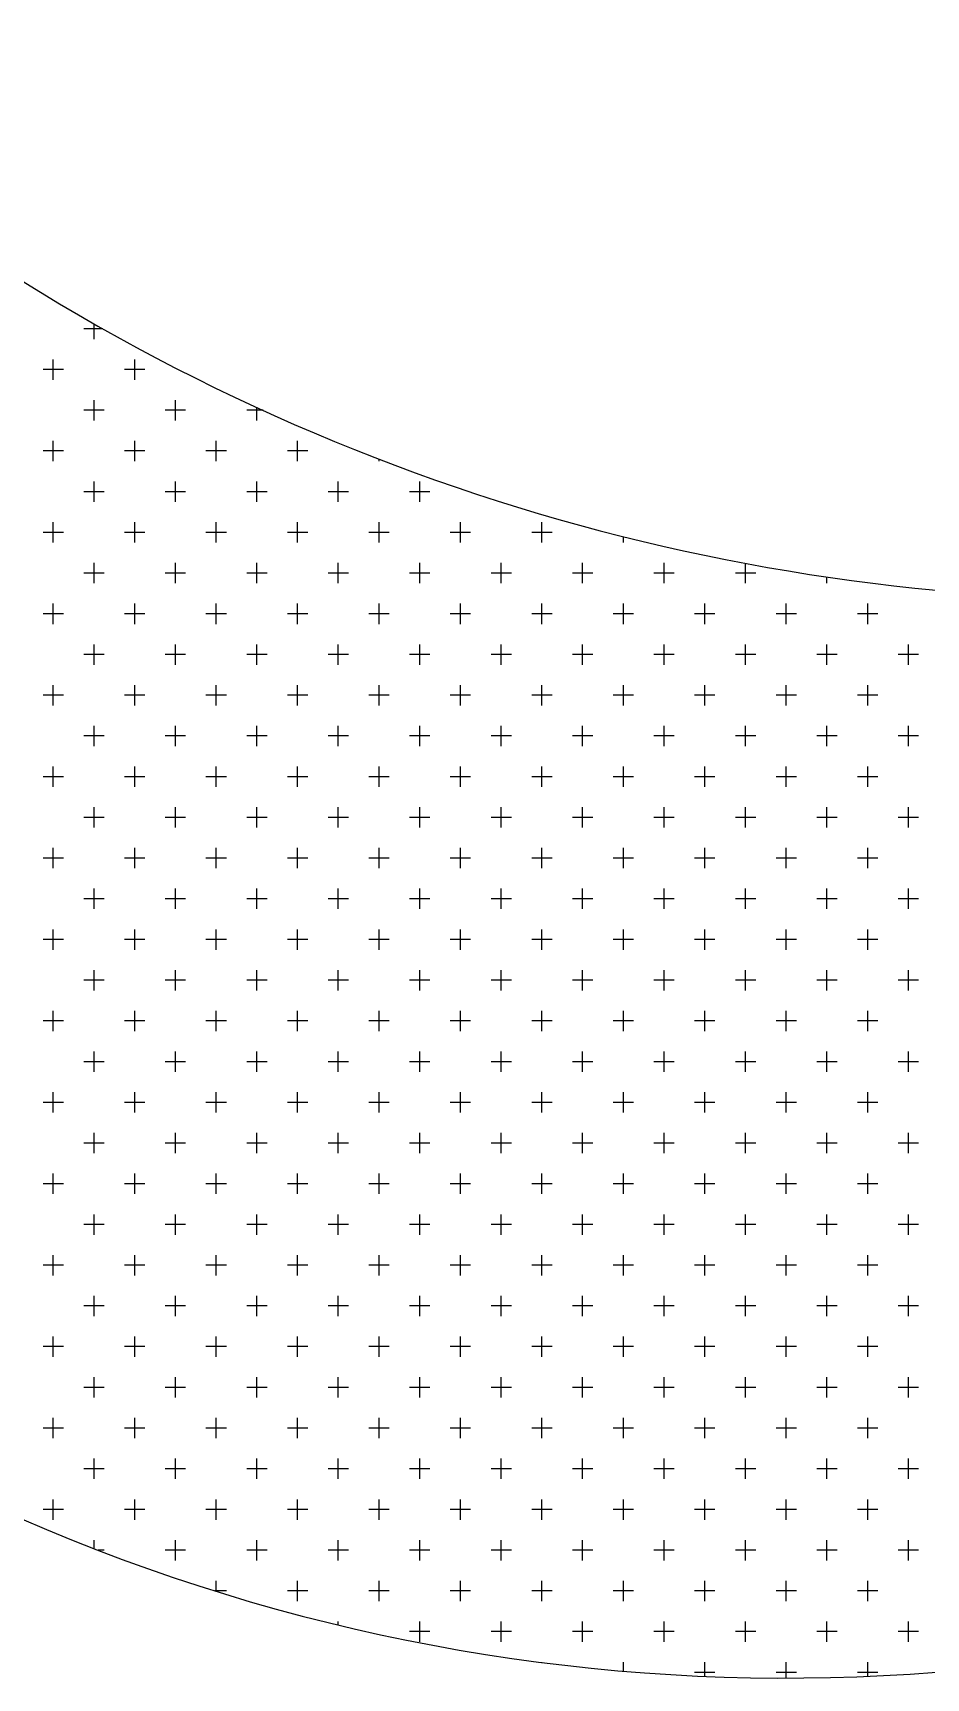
# Model space of a CAD drawing. Header units: millimetres. Extents: x 15433 to 243506, y 235846 to 321695.
# Drawn here: x 134475 to 135572, y 243215 to 245235 of the extents above; entities that cross this region are included whole.
import ezdxf

# ---------------------------------------------------------------- set-up
doc = ezdxf.new("R2010")
doc.units = ezdxf.units.MM

# ---------------------------------------------------------------- blocks, each defined once
blk = doc.blocks.new('A$C5C8F31CE')
at = {"color": 0}
for p, q in [((3230.5, 4633.2), (3207.1, 4633.2)), ((3219.6, 4620.7), (3219.6, 4639.3)), ((3169.6, 4570.7), (3169.6, 4595.7)), ((3269.6, 4570.7), (3269.6, 4595.7)), ((3182.1, 4583.2), (3157.1, 4583.2)), ((3282.1, 4583.2), (3257.1, 4583.2)), ((3232.1, 4533.2), (3207.1, 4533.2)), ((3219.6, 4520.7), (3219.6, 4545.7)), ((3332.1, 4533.2), (3307.1, 4533.2)), ((3319.6, 4520.7), (3319.6, 4545.7)), ((3427.2, 4533.2), (3407.1, 4533.2)), ((3419.6, 4520.7), (3419.6, 4536.6)), ((3169.6, 4470.7), (3169.6, 4495.7)), ((3269.6, 4470.7), (3269.6, 4495.7)), ((3369.6, 4470.7), (3369.6, 4495.7)), ((3469.6, 4470.7), (3469.6, 4495.7)), ((3182.1, 4483.2), (3157.1, 4483.2)), ((3282.1, 4483.2), (3257.1, 4483.2)), ((3382.1, 4483.2), (3357.1, 4483.2)), ((3482.1, 4483.2), (3457.1, 4483.2)), ((3569.6, 4470.7), (3569.6, 4473.3)), ((3219.6, 4420.7), (3219.6, 4445.7)), ((3319.6, 4420.7), (3319.6, 4445.7)), ((3419.6, 4420.7), (3419.6, 4445.7)), ((3519.6, 4420.7), (3519.6, 4445.7)), ((3619.6, 4420.7), (3619.6, 4445.7)), ((3232.1, 4433.2), (3207.1, 4433.2)), ((3332.1, 4433.2), (3307.1, 4433.2)), ((3432.1, 4433.2), (3407.1, 4433.2)), ((3532.1, 4433.2), (3507.1, 4433.2)), ((3632.1, 4433.2), (3607.1, 4433.2)), ((3719.6, 4420.7), (3719.6, 4420.8)), ((3169.6, 4370.7), (3169.6, 4395.7)), ((3269.6, 4370.7), (3269.6, 4395.7)), ((3369.6, 4370.7), (3369.6, 4395.7)), ((3469.6, 4370.7), (3469.6, 4395.7)), ((3569.6, 4370.7), (3569.6, 4395.7)), ((3669.6, 4370.7), (3669.6, 4395.7)), ((3769.6, 4370.7), (3769.6, 4395.7)), ((3182.1, 4383.2), (3157.1, 4383.2)), ((3282.1, 4383.2), (3257.1, 4383.2)), ((3382.1, 4383.2), (3357.1, 4383.2)), ((3482.1, 4383.2), (3457.1, 4383.2)), ((3582.1, 4383.2), (3557.1, 4383.2)), ((3682.1, 4383.2), (3657.1, 4383.2)), ((3782.1, 4383.2), (3757.1, 4383.2)), ((3869.6, 4370.7), (3869.6, 4378.3)), ((3219.6, 4320.7), (3219.6, 4345.7)), ((3319.6, 4320.7), (3319.6, 4345.7)), ((3419.6, 4320.7), (3419.6, 4345.7)), ((3519.6, 4320.7), (3519.6, 4345.7)), ((3619.6, 4320.7), (3619.6, 4345.7)), ((3719.6, 4320.7), (3719.6, 4345.7)), ((3819.6, 4320.7), (3819.6, 4345.7)), ((3919.6, 4320.7), (3919.6, 4345.7)), ((4019.6, 4320.7), (4019.6, 4345.4)), ((3232.1, 4333.2), (3207.1, 4333.2)), ((3332.1, 4333.2), (3307.1, 4333.2)), ((3432.1, 4333.2), (3407.1, 4333.2)), ((3532.1, 4333.2), (3507.1, 4333.2)), ((3632.1, 4333.2), (3607.1, 4333.2)), ((3732.1, 4333.2), (3707.1, 4333.2)), ((3832.1, 4333.2), (3807.1, 4333.2)), ((3932.1, 4333.2), (3907.1, 4333.2)), ((4032.1, 4333.2), (4007.1, 4333.2)), ((4119.6, 4320.7), (4119.6, 4328.6)), ((3169.6, 4270.7), (3169.6, 4295.7)), ((3269.6, 4270.7), (3269.6, 4295.7)), ((3369.6, 4270.7), (3369.6, 4295.7)), ((3469.6, 4270.7), (3469.6, 4295.7)), ((3569.6, 4270.7), (3569.6, 4295.7)), ((3669.6, 4270.7), (3669.6, 4295.7)), ((3769.6, 4270.7), (3769.6, 4295.7)), ((3869.6, 4270.7), (3869.6, 4295.7)), ((3969.6, 4270.7), (3969.6, 4295.7)), ((4069.6, 4270.7), (4069.6, 4295.7)), ((4169.6, 4270.7), (4169.6, 4295.7)), ((3182.1, 4283.2), (3157.1, 4283.2)), ((3282.1, 4283.2), (3257.1, 4283.2)), ((3382.1, 4283.2), (3357.1, 4283.2)), ((3482.1, 4283.2), (3457.1, 4283.2)), ((3582.1, 4283.2), (3557.1, 4283.2)), ((3682.1, 4283.2), (3657.1, 4283.2)), ((3782.1, 4283.2), (3757.1, 4283.2)), ((3882.1, 4283.2), (3857.1, 4283.2)), ((3982.1, 4283.2), (3957.1, 4283.2)), ((4082.1, 4283.2), (4057.1, 4283.2)), ((4182.1, 4283.2), (4157.1, 4283.2)), ((3219.6, 4220.7), (3219.6, 4245.7)), ((3319.6, 4220.7), (3319.6, 4245.7)), ((3419.6, 4220.7), (3419.6, 4245.7)), ((3519.6, 4220.7), (3519.6, 4245.7)), ((3619.6, 4220.7), (3619.6, 4245.7)), ((3719.6, 4220.7), (3719.6, 4245.7)), ((3819.6, 4220.7), (3819.6, 4245.7)), ((3919.6, 4220.7), (3919.6, 4245.7)), ((4019.6, 4220.7), (4019.6, 4245.7)), ((4119.6, 4220.7), (4119.6, 4245.7)), ((4219.6, 4220.7), (4219.6, 4245.7)), ((3232.1, 4233.2), (3207.1, 4233.2)), ((3332.1, 4233.2), (3307.1, 4233.2)), ((3432.1, 4233.2), (3407.1, 4233.2)), ((3532.1, 4233.2), (3507.1, 4233.2)), ((3632.1, 4233.2), (3607.1, 4233.2)), ((3732.1, 4233.2), (3707.1, 4233.2)), ((3832.1, 4233.2), (3807.1, 4233.2)), ((3932.1, 4233.2), (3907.1, 4233.2)), ((4032.1, 4233.2), (4007.1, 4233.2)), ((4132.1, 4233.2), (4107.1, 4233.2)), ((4232.1, 4233.2), (4207.1, 4233.2)), ((3182.1, 4183.2), (3157.1, 4183.2)), ((3169.6, 4170.7), (3169.6, 4195.7)), ((3282.1, 4183.2), (3257.1, 4183.2)), ((3269.6, 4170.7), (3269.6, 4195.7)), ((3382.1, 4183.2), (3357.1, 4183.2)), ((3369.6, 4170.7), (3369.6, 4195.7)), ((3482.1, 4183.2), (3457.1, 4183.2)), ((3469.6, 4170.7), (3469.6, 4195.7)), ((3582.1, 4183.2), (3557.1, 4183.2)), ((3569.6, 4170.7), (3569.6, 4195.7)), ((3682.1, 4183.2), (3657.1, 4183.2)), ((3669.6, 4170.7), (3669.6, 4195.7)), ((3782.1, 4183.2), (3757.1, 4183.2)), ((3769.6, 4170.7), (3769.6, 4195.7)), ((3882.1, 4183.2), (3857.1, 4183.2)), ((3869.6, 4170.7), (3869.6, 4195.7)), ((3982.1, 4183.2), (3957.1, 4183.2)), ((3969.6, 4170.7), (3969.6, 4195.7)), ((4082.1, 4183.2), (4057.1, 4183.2)), ((4069.6, 4170.7), (4069.6, 4195.7)), ((4182.1, 4183.2), (4157.1, 4183.2)), ((4169.6, 4170.7), (4169.6, 4195.7)), ((3219.6, 4120.7), (3219.6, 4145.7)), ((3319.6, 4120.7), (3319.6, 4145.7)), ((3419.6, 4120.7), (3419.6, 4145.7)), ((3519.6, 4120.7), (3519.6, 4145.7)), ((3619.6, 4120.7), (3619.6, 4145.7)), ((3719.6, 4120.7), (3719.6, 4145.7)), ((3819.6, 4120.7), (3819.6, 4145.7)), ((3919.6, 4120.7), (3919.6, 4145.7)), ((4019.6, 4120.7), (4019.6, 4145.7)), ((4119.6, 4120.7), (4119.6, 4145.7)), ((4219.6, 4120.7), (4219.6, 4145.7)), ((3232.1, 4133.2), (3207.1, 4133.2)), ((3332.1, 4133.2), (3307.1, 4133.2)), ((3432.1, 4133.2), (3407.1, 4133.2)), ((3532.1, 4133.2), (3507.1, 4133.2)), ((3632.1, 4133.2), (3607.1, 4133.2)), ((3732.1, 4133.2), (3707.1, 4133.2)), ((3832.1, 4133.2), (3807.1, 4133.2)), ((3932.1, 4133.2), (3907.1, 4133.2)), ((4032.1, 4133.2), (4007.1, 4133.2)), ((4132.1, 4133.2), (4107.1, 4133.2)), ((4232.1, 4133.2), (4207.1, 4133.2)), ((3182.1, 4083.2), (3157.1, 4083.2)), ((3169.6, 4070.7), (3169.6, 4095.7)), ((3282.1, 4083.2), (3257.1, 4083.2)), ((3269.6, 4070.7), (3269.6, 4095.7)), ((3382.1, 4083.2), (3357.1, 4083.2)), ((3369.6, 4070.7), (3369.6, 4095.7)), ((3482.1, 4083.2), (3457.1, 4083.2)), ((3469.6, 4070.7), (3469.6, 4095.7)), ((3582.1, 4083.2), (3557.1, 4083.2)), ((3569.6, 4070.7), (3569.6, 4095.7)), ((3682.1, 4083.2), (3657.1, 4083.2)), ((3669.6, 4070.7), (3669.6, 4095.7)), ((3782.1, 4083.2), (3757.1, 4083.2)), ((3769.6, 4070.7), (3769.6, 4095.7)), ((3882.1, 4083.2), (3857.1, 4083.2)), ((3869.6, 4070.7), (3869.6, 4095.7)), ((3982.1, 4083.2), (3957.1, 4083.2)), ((3969.6, 4070.7), (3969.6, 4095.7)), ((4082.1, 4083.2), (4057.1, 4083.2)), ((4069.6, 4070.7), (4069.6, 4095.7)), ((4182.1, 4083.2), (4157.1, 4083.2)), ((4169.6, 4070.7), (4169.6, 4095.7)), ((3219.6, 4020.7), (3219.6, 4045.7)), ((3319.6, 4020.7), (3319.6, 4045.7)), ((3419.6, 4020.7), (3419.6, 4045.7)), ((3519.6, 4020.7), (3519.6, 4045.7)), ((3619.6, 4020.7), (3619.6, 4045.7)), ((3719.6, 4020.7), (3719.6, 4045.7)), ((3819.6, 4020.7), (3819.6, 4045.7)), ((3919.6, 4020.7), (3919.6, 4045.7)), ((4019.6, 4020.7), (4019.6, 4045.7)), ((4119.6, 4020.7), (4119.6, 4045.7)), ((4219.6, 4020.7), (4219.6, 4045.7)), ((3232.1, 4033.2), (3207.1, 4033.2)), ((3332.1, 4033.2), (3307.1, 4033.2)), ((3432.1, 4033.2), (3407.1, 4033.2)), ((3532.1, 4033.2), (3507.1, 4033.2)), ((3632.1, 4033.2), (3607.1, 4033.2)), ((3732.1, 4033.2), (3707.1, 4033.2)), ((3832.1, 4033.2), (3807.1, 4033.2)), ((3932.1, 4033.2), (3907.1, 4033.2)), ((4032.1, 4033.2), (4007.1, 4033.2)), ((4132.1, 4033.2), (4107.1, 4033.2)), ((4232.1, 4033.2), (4207.1, 4033.2)), ((3182.1, 3983.2), (3157.1, 3983.2)), ((3169.6, 3970.7), (3169.6, 3995.7)), ((3282.1, 3983.2), (3257.1, 3983.2)), ((3269.6, 3970.7), (3269.6, 3995.7)), ((3382.1, 3983.2), (3357.1, 3983.2)), ((3369.6, 3970.7), (3369.6, 3995.7)), ((3482.1, 3983.2), (3457.1, 3983.2)), ((3469.6, 3970.7), (3469.6, 3995.7)), ((3582.1, 3983.2), (3557.1, 3983.2)), ((3569.6, 3970.7), (3569.6, 3995.7)), ((3682.1, 3983.2), (3657.1, 3983.2)), ((3669.6, 3970.7), (3669.6, 3995.7)), ((3782.1, 3983.2), (3757.1, 3983.2)), ((3769.6, 3970.7), (3769.6, 3995.7)), ((3882.1, 3983.2), (3857.1, 3983.2)), ((3869.6, 3970.7), (3869.6, 3995.7)), ((3982.1, 3983.2), (3957.1, 3983.2)), ((3969.6, 3970.7), (3969.6, 3995.7)), ((4082.1, 3983.2), (4057.1, 3983.2)), ((4069.6, 3970.7), (4069.6, 3995.7)), ((4182.1, 3983.2), (4157.1, 3983.2)), ((4169.6, 3970.7), (4169.6, 3995.7)), ((3219.6, 3920.7), (3219.6, 3945.7)), ((3319.6, 3920.7), (3319.6, 3945.7)), ((3419.6, 3920.7), (3419.6, 3945.7)), ((3519.6, 3920.7), (3519.6, 3945.7)), ((3619.6, 3920.7), (3619.6, 3945.7)), ((3719.6, 3920.7), (3719.6, 3945.7)), ((3819.6, 3920.7), (3819.6, 3945.7)), ((3919.6, 3920.7), (3919.6, 3945.7)), ((4019.6, 3920.7), (4019.6, 3945.7)), ((4119.6, 3920.7), (4119.6, 3945.7)), ((4219.6, 3920.7), (4219.6, 3945.7)), ((3232.1, 3933.2), (3207.1, 3933.2)), ((3332.1, 3933.2), (3307.1, 3933.2)), ((3432.1, 3933.2), (3407.1, 3933.2)), ((3532.1, 3933.2), (3507.1, 3933.2)), ((3632.1, 3933.2), (3607.1, 3933.2)), ((3732.1, 3933.2), (3707.1, 3933.2)), ((3832.1, 3933.2), (3807.1, 3933.2)), ((3932.1, 3933.2), (3907.1, 3933.2)), ((4032.1, 3933.2), (4007.1, 3933.2)), ((4132.1, 3933.2), (4107.1, 3933.2)), ((4232.1, 3933.2), (4207.1, 3933.2)), ((3182.1, 3883.2), (3157.1, 3883.2)), ((3169.6, 3870.7), (3169.6, 3895.7)), ((3282.1, 3883.2), (3257.1, 3883.2)), ((3269.6, 3870.7), (3269.6, 3895.7)), ((3382.1, 3883.2), (3357.1, 3883.2)), ((3369.6, 3870.7), (3369.6, 3895.7)), ((3482.1, 3883.2), (3457.1, 3883.2)), ((3469.6, 3870.7), (3469.6, 3895.7)), ((3582.1, 3883.2), (3557.1, 3883.2)), ((3569.6, 3870.7), (3569.6, 3895.7)), ((3682.1, 3883.2), (3657.1, 3883.2)), ((3669.6, 3870.7), (3669.6, 3895.7)), ((3782.1, 3883.2), (3757.1, 3883.2)), ((3769.6, 3870.7), (3769.6, 3895.7)), ((3882.1, 3883.2), (3857.1, 3883.2)), ((3869.6, 3870.7), (3869.6, 3895.7)), ((3982.1, 3883.2), (3957.1, 3883.2)), ((3969.6, 3870.7), (3969.6, 3895.7)), ((4082.1, 3883.2), (4057.1, 3883.2)), ((4069.6, 3870.7), (4069.6, 3895.7)), ((4182.1, 3883.2), (4157.1, 3883.2)), ((4169.6, 3870.7), (4169.6, 3895.7)), ((3219.6, 3820.7), (3219.6, 3845.7)), ((3319.6, 3820.7), (3319.6, 3845.7)), ((3419.6, 3820.7), (3419.6, 3845.7)), ((3519.6, 3820.7), (3519.6, 3845.7)), ((3619.6, 3820.7), (3619.6, 3845.7)), ((3719.6, 3820.7), (3719.6, 3845.7)), ((3819.6, 3820.7), (3819.6, 3845.7)), ((3919.6, 3820.7), (3919.6, 3845.7)), ((4019.6, 3820.7), (4019.6, 3845.7)), ((4119.6, 3820.7), (4119.6, 3845.7)), ((4219.6, 3820.7), (4219.6, 3845.7)), ((3232.1, 3833.2), (3207.1, 3833.2)), ((3332.1, 3833.2), (3307.1, 3833.2)), ((3432.1, 3833.2), (3407.1, 3833.2)), ((3532.1, 3833.2), (3507.1, 3833.2)), ((3632.1, 3833.2), (3607.1, 3833.2)), ((3732.1, 3833.2), (3707.1, 3833.2)), ((3832.1, 3833.2), (3807.1, 3833.2)), ((3932.1, 3833.2), (3907.1, 3833.2)), ((4032.1, 3833.2), (4007.1, 3833.2)), ((4132.1, 3833.2), (4107.1, 3833.2)), ((4232.1, 3833.2), (4207.1, 3833.2)), ((3182.1, 3783.2), (3157.1, 3783.2)), ((3169.6, 3770.7), (3169.6, 3795.7)), ((3282.1, 3783.2), (3257.1, 3783.2)), ((3269.6, 3770.7), (3269.6, 3795.7)), ((3382.1, 3783.2), (3357.1, 3783.2)), ((3369.6, 3770.7), (3369.6, 3795.7)), ((3482.1, 3783.2), (3457.1, 3783.2)), ((3469.6, 3770.7), (3469.6, 3795.7)), ((3582.1, 3783.2), (3557.1, 3783.2)), ((3569.6, 3770.7), (3569.6, 3795.7)), ((3682.1, 3783.2), (3657.1, 3783.2)), ((3669.6, 3770.7), (3669.6, 3795.7)), ((3782.1, 3783.2), (3757.1, 3783.2)), ((3769.6, 3770.7), (3769.6, 3795.7)), ((3882.1, 3783.2), (3857.1, 3783.2)), ((3869.6, 3770.7), (3869.6, 3795.7)), ((3982.1, 3783.2), (3957.1, 3783.2)), ((3969.6, 3770.7), (3969.6, 3795.7)), ((4082.1, 3783.2), (4057.1, 3783.2)), ((4069.6, 3770.7), (4069.6, 3795.7)), ((4182.1, 3783.2), (4157.1, 3783.2)), ((4169.6, 3770.7), (4169.6, 3795.7)), ((3219.6, 3720.7), (3219.6, 3745.7)), ((3319.6, 3720.7), (3319.6, 3745.7)), ((3419.6, 3720.7), (3419.6, 3745.7)), ((3519.6, 3720.7), (3519.6, 3745.7)), ((3619.6, 3720.7), (3619.6, 3745.7)), ((3719.6, 3720.7), (3719.6, 3745.7)), ((3819.6, 3720.7), (3819.6, 3745.7)), ((3919.6, 3720.7), (3919.6, 3745.7)), ((4019.6, 3720.7), (4019.6, 3745.7)), ((4119.6, 3720.7), (4119.6, 3745.7)), ((4219.6, 3720.7), (4219.6, 3745.7)), ((3232.1, 3733.2), (3207.1, 3733.2)), ((3332.1, 3733.2), (3307.1, 3733.2)), ((3432.1, 3733.2), (3407.1, 3733.2)), ((3532.1, 3733.2), (3507.1, 3733.2)), ((3632.1, 3733.2), (3607.1, 3733.2)), ((3732.1, 3733.2), (3707.1, 3733.2)), ((3832.1, 3733.2), (3807.1, 3733.2)), ((3932.1, 3733.2), (3907.1, 3733.2)), ((4032.1, 3733.2), (4007.1, 3733.2)), ((4132.1, 3733.2), (4107.1, 3733.2)), ((4232.1, 3733.2), (4207.1, 3733.2)), ((3182.1, 3683.2), (3157.1, 3683.2)), ((3169.6, 3670.7), (3169.6, 3695.7)), ((3282.1, 3683.2), (3257.1, 3683.2)), ((3269.6, 3670.7), (3269.6, 3695.7)), ((3382.1, 3683.2), (3357.1, 3683.2)), ((3369.6, 3670.7), (3369.6, 3695.7)), ((3482.1, 3683.2), (3457.1, 3683.2)), ((3469.6, 3670.7), (3469.6, 3695.7)), ((3582.1, 3683.2), (3557.1, 3683.2)), ((3569.6, 3670.7), (3569.6, 3695.7)), ((3682.1, 3683.2), (3657.1, 3683.2)), ((3669.6, 3670.7), (3669.6, 3695.7)), ((3782.1, 3683.2), (3757.1, 3683.2)), ((3769.6, 3670.7), (3769.6, 3695.7)), ((3882.1, 3683.2), (3857.1, 3683.2)), ((3869.6, 3670.7), (3869.6, 3695.7)), ((3982.1, 3683.2), (3957.1, 3683.2)), ((3969.6, 3670.7), (3969.6, 3695.7)), ((4082.1, 3683.2), (4057.1, 3683.2)), ((4069.6, 3670.7), (4069.6, 3695.7)), ((4182.1, 3683.2), (4157.1, 3683.2)), ((4169.6, 3670.7), (4169.6, 3695.7)), ((3219.6, 3620.7), (3219.6, 3645.7)), ((3319.6, 3620.7), (3319.6, 3645.7)), ((3419.6, 3620.7), (3419.6, 3645.7)), ((3519.6, 3620.7), (3519.6, 3645.7)), ((3619.6, 3620.7), (3619.6, 3645.7)), ((3719.6, 3620.7), (3719.6, 3645.7)), ((3819.6, 3620.7), (3819.6, 3645.7)), ((3919.6, 3620.7), (3919.6, 3645.7)), ((4019.6, 3620.7), (4019.6, 3645.7)), ((4119.6, 3620.7), (4119.6, 3645.7)), ((4219.6, 3620.7), (4219.6, 3645.7)), ((3232.1, 3633.2), (3207.1, 3633.2)), ((3332.1, 3633.2), (3307.1, 3633.2)), ((3432.1, 3633.2), (3407.1, 3633.2)), ((3532.1, 3633.2), (3507.1, 3633.2)), ((3632.1, 3633.2), (3607.1, 3633.2)), ((3732.1, 3633.2), (3707.1, 3633.2)), ((3832.1, 3633.2), (3807.1, 3633.2)), ((3932.1, 3633.2), (3907.1, 3633.2)), ((4032.1, 3633.2), (4007.1, 3633.2)), ((4132.1, 3633.2), (4107.1, 3633.2)), ((4232.1, 3633.2), (4207.1, 3633.2)), ((3182.1, 3583.2), (3157.1, 3583.2)), ((3169.6, 3570.7), (3169.6, 3595.7)), ((3282.1, 3583.2), (3257.1, 3583.2)), ((3269.6, 3570.7), (3269.6, 3595.7)), ((3382.1, 3583.2), (3357.1, 3583.2)), ((3369.6, 3570.7), (3369.6, 3595.7)), ((3482.1, 3583.2), (3457.1, 3583.2)), ((3469.6, 3570.7), (3469.6, 3595.7)), ((3582.1, 3583.2), (3557.1, 3583.2)), ((3569.6, 3570.7), (3569.6, 3595.7)), ((3682.1, 3583.2), (3657.1, 3583.2)), ((3669.6, 3570.7), (3669.6, 3595.7)), ((3782.1, 3583.2), (3757.1, 3583.2)), ((3769.6, 3570.7), (3769.6, 3595.7)), ((3882.1, 3583.2), (3857.1, 3583.2)), ((3869.6, 3570.7), (3869.6, 3595.7)), ((3982.1, 3583.2), (3957.1, 3583.2)), ((3969.6, 3570.7), (3969.6, 3595.7)), ((4082.1, 3583.2), (4057.1, 3583.2)), ((4069.6, 3570.7), (4069.6, 3595.7)), ((4182.1, 3583.2), (4157.1, 3583.2)), ((4169.6, 3570.7), (4169.6, 3595.7)), ((3219.6, 3520.7), (3219.6, 3545.7)), ((3319.6, 3520.7), (3319.6, 3545.7)), ((3419.6, 3520.7), (3419.6, 3545.7)), ((3519.6, 3520.7), (3519.6, 3545.7)), ((3619.6, 3520.7), (3619.6, 3545.7)), ((3719.6, 3520.7), (3719.6, 3545.7)), ((3819.6, 3520.7), (3819.6, 3545.7)), ((3919.6, 3520.7), (3919.6, 3545.7)), ((4019.6, 3520.7), (4019.6, 3545.7)), ((4119.6, 3520.7), (4119.6, 3545.7)), ((4219.6, 3520.7), (4219.6, 3545.7)), ((3232.1, 3533.2), (3207.1, 3533.2)), ((3332.1, 3533.2), (3307.1, 3533.2)), ((3432.1, 3533.2), (3407.1, 3533.2)), ((3532.1, 3533.2), (3507.1, 3533.2)), ((3632.1, 3533.2), (3607.1, 3533.2)), ((3732.1, 3533.2), (3707.1, 3533.2)), ((3832.1, 3533.2), (3807.1, 3533.2)), ((3932.1, 3533.2), (3907.1, 3533.2)), ((4032.1, 3533.2), (4007.1, 3533.2)), ((4132.1, 3533.2), (4107.1, 3533.2)), ((4232.1, 3533.2), (4207.1, 3533.2)), ((3169.6, 3470.7), (3169.6, 3495.7)), ((3269.6, 3470.7), (3269.6, 3495.7)), ((3369.6, 3470.7), (3369.6, 3495.7)), ((3469.6, 3470.7), (3469.6, 3495.7)), ((3569.6, 3470.7), (3569.6, 3495.7)), ((3669.6, 3470.7), (3669.6, 3495.7)), ((3769.6, 3470.7), (3769.6, 3495.7)), ((3869.6, 3470.7), (3869.6, 3495.7)), ((3969.6, 3470.7), (3969.6, 3495.7)), ((4069.6, 3470.7), (4069.6, 3495.7)), ((4169.6, 3470.7), (4169.6, 3495.7)), ((3182.1, 3483.2), (3157.1, 3483.2)), ((3282.1, 3483.2), (3257.1, 3483.2)), ((3382.1, 3483.2), (3357.1, 3483.2)), ((3482.1, 3483.2), (3457.1, 3483.2)), ((3582.1, 3483.2), (3557.1, 3483.2)), ((3682.1, 3483.2), (3657.1, 3483.2)), ((3782.1, 3483.2), (3757.1, 3483.2)), ((3882.1, 3483.2), (3857.1, 3483.2)), ((3982.1, 3483.2), (3957.1, 3483.2)), ((4082.1, 3483.2), (4057.1, 3483.2)), ((4182.1, 3483.2), (4157.1, 3483.2)), ((3219.6, 3420.7), (3219.6, 3445.7)), ((3319.6, 3420.7), (3319.6, 3445.7)), ((3419.6, 3420.7), (3419.6, 3445.7)), ((3519.6, 3420.7), (3519.6, 3445.7)), ((3619.6, 3420.7), (3619.6, 3445.7)), ((3719.6, 3420.7), (3719.6, 3445.7)), ((3819.6, 3420.7), (3819.6, 3445.7)), ((3919.6, 3420.7), (3919.6, 3445.7)), ((4019.6, 3420.7), (4019.6, 3445.7)), ((4119.6, 3420.7), (4119.6, 3445.7)), ((4219.6, 3420.7), (4219.6, 3445.7)), ((3232.1, 3433.2), (3207.1, 3433.2)), ((3332.1, 3433.2), (3307.1, 3433.2)), ((3432.1, 3433.2), (3407.1, 3433.2)), ((3532.1, 3433.2), (3507.1, 3433.2)), ((3632.1, 3433.2), (3607.1, 3433.2)), ((3732.1, 3433.2), (3707.1, 3433.2)), ((3832.1, 3433.2), (3807.1, 3433.2)), ((3932.1, 3433.2), (3907.1, 3433.2)), ((4032.1, 3433.2), (4007.1, 3433.2)), ((4132.1, 3433.2), (4107.1, 3433.2)), ((4232.1, 3433.2), (4207.1, 3433.2)), ((3169.6, 3370.7), (3169.6, 3395.7)), ((3269.6, 3370.7), (3269.6, 3395.7)), ((3369.6, 3370.7), (3369.6, 3395.7)), ((3469.6, 3370.7), (3469.6, 3395.7)), ((3569.6, 3370.7), (3569.6, 3395.7)), ((3669.6, 3370.7), (3669.6, 3395.7)), ((3769.6, 3370.7), (3769.6, 3395.7)), ((3869.6, 3370.7), (3869.6, 3395.7)), ((3969.6, 3370.7), (3969.6, 3395.7)), ((4069.6, 3370.7), (4069.6, 3395.7)), ((4169.6, 3370.7), (4169.6, 3395.7)), ((3182.1, 3383.2), (3157.1, 3383.2)), ((3282.1, 3383.2), (3257.1, 3383.2)), ((3382.1, 3383.2), (3357.1, 3383.2)), ((3482.1, 3383.2), (3457.1, 3383.2)), ((3582.1, 3383.2), (3557.1, 3383.2)), ((3682.1, 3383.2), (3657.1, 3383.2)), ((3782.1, 3383.2), (3757.1, 3383.2)), ((3882.1, 3383.2), (3857.1, 3383.2)), ((3982.1, 3383.2), (3957.1, 3383.2)), ((4082.1, 3383.2), (4057.1, 3383.2)), ((4182.1, 3383.2), (4157.1, 3383.2)), ((3219.6, 3320.7), (3219.6, 3345.7)), ((3319.6, 3320.7), (3319.6, 3345.7)), ((3419.6, 3320.7), (3419.6, 3345.7)), ((3519.6, 3320.7), (3519.6, 3345.7)), ((3619.6, 3320.7), (3619.6, 3345.7)), ((3719.6, 3320.7), (3719.6, 3345.7)), ((3819.6, 3320.7), (3819.6, 3345.7)), ((3919.6, 3320.7), (3919.6, 3345.7)), ((4019.6, 3320.7), (4019.6, 3345.7)), ((4119.6, 3320.7), (4119.6, 3345.7)), ((4219.6, 3320.7), (4219.6, 3345.7)), ((3232.1, 3333.2), (3207.1, 3333.2)), ((3332.1, 3333.2), (3307.1, 3333.2)), ((3432.1, 3333.2), (3407.1, 3333.2)), ((3532.1, 3333.2), (3507.1, 3333.2)), ((3632.1, 3333.2), (3607.1, 3333.2)), ((3732.1, 3333.2), (3707.1, 3333.2)), ((3832.1, 3333.2), (3807.1, 3333.2)), ((3932.1, 3333.2), (3907.1, 3333.2)), ((4032.1, 3333.2), (4007.1, 3333.2)), ((4132.1, 3333.2), (4107.1, 3333.2)), ((4232.1, 3333.2), (4207.1, 3333.2)), ((3169.6, 3270.7), (3169.6, 3295.7)), ((3269.6, 3270.7), (3269.6, 3295.7)), ((3369.6, 3270.7), (3369.6, 3295.7)), ((3469.6, 3270.7), (3469.6, 3295.7)), ((3569.6, 3270.7), (3569.6, 3295.7)), ((3669.6, 3270.7), (3669.6, 3295.7)), ((3769.6, 3270.7), (3769.6, 3295.7)), ((3869.6, 3270.7), (3869.6, 3295.7)), ((3969.6, 3270.7), (3969.6, 3295.7)), ((4069.6, 3270.7), (4069.6, 3295.7)), ((4169.6, 3270.7), (4169.6, 3295.7)), ((3182.1, 3283.2), (3157.1, 3283.2)), ((3282.1, 3283.2), (3257.1, 3283.2)), ((3382.1, 3283.2), (3357.1, 3283.2)), ((3482.1, 3283.2), (3457.1, 3283.2)), ((3582.1, 3283.2), (3557.1, 3283.2)), ((3682.1, 3283.2), (3657.1, 3283.2)), ((3782.1, 3283.2), (3757.1, 3283.2)), ((3882.1, 3283.2), (3857.1, 3283.2)), ((3982.1, 3283.2), (3957.1, 3283.2)), ((4082.1, 3283.2), (4057.1, 3283.2)), ((4182.1, 3283.2), (4157.1, 3283.2)), ((3232.1, 3233.2), (3207.1, 3233.2)), ((3219.6, 3220.7), (3219.6, 3245.7)), ((3332.1, 3233.2), (3307.1, 3233.2)), ((3319.6, 3220.7), (3319.6, 3245.7)), ((3432.1, 3233.2), (3407.1, 3233.2)), ((3419.6, 3220.7), (3419.6, 3245.7)), ((3532.1, 3233.2), (3507.1, 3233.2)), ((3519.6, 3220.7), (3519.6, 3245.7)), ((3632.1, 3233.2), (3607.1, 3233.2)), ((3619.6, 3220.7), (3619.6, 3245.7)), ((3732.1, 3233.2), (3707.1, 3233.2)), ((3719.6, 3220.7), (3719.6, 3245.7)), ((3832.1, 3233.2), (3807.1, 3233.2)), ((3819.6, 3220.7), (3819.6, 3245.7)), ((3932.1, 3233.2), (3907.1, 3233.2)), ((3919.6, 3220.7), (3919.6, 3245.7)), ((4032.1, 3233.2), (4007.1, 3233.2)), ((4019.6, 3220.7), (4019.6, 3245.7)), ((4132.1, 3233.2), (4107.1, 3233.2)), ((4119.6, 3220.7), (4119.6, 3245.7)), ((4232.1, 3233.2), (4207.1, 3233.2)), ((4219.6, 3220.7), (4219.6, 3245.7)), ((3169.6, 3170.7), (3169.6, 3195.7)), ((3269.6, 3170.7), (3269.6, 3195.7)), ((3369.6, 3170.7), (3369.6, 3195.7)), ((3469.6, 3170.7), (3469.6, 3195.7)), ((3569.6, 3170.7), (3569.6, 3195.7)), ((3669.6, 3170.7), (3669.6, 3195.7)), ((3769.6, 3170.7), (3769.6, 3195.7)), ((3869.6, 3170.7), (3869.6, 3195.7)), ((3969.6, 3170.7), (3969.6, 3195.7)), ((4069.6, 3170.7), (4069.6, 3195.7)), ((4169.6, 3170.7), (4169.6, 3195.7)), ((3182.1, 3183.2), (3157.1, 3183.2)), ((3282.1, 3183.2), (3257.1, 3183.2)), ((3382.1, 3183.2), (3357.1, 3183.2)), ((3482.1, 3183.2), (3457.1, 3183.2)), ((3582.1, 3183.2), (3557.1, 3183.2)), ((3682.1, 3183.2), (3657.1, 3183.2)), ((3782.1, 3183.2), (3757.1, 3183.2)), ((3882.1, 3183.2), (3857.1, 3183.2)), ((3982.1, 3183.2), (3957.1, 3183.2)), ((4082.1, 3183.2), (4057.1, 3183.2)), ((4182.1, 3183.2), (4157.1, 3183.2)), ((3219.6, 3135.1), (3219.6, 3145.7)), ((3232.1, 3133.2), (3224.6, 3133.2)), ((3332.1, 3133.2), (3307.1, 3133.2)), ((3319.6, 3120.7), (3319.6, 3145.7)), ((3432.1, 3133.2), (3407.1, 3133.2)), ((3419.6, 3120.7), (3419.6, 3145.7)), ((3532.1, 3133.2), (3507.1, 3133.2)), ((3519.6, 3120.7), (3519.6, 3145.7)), ((3632.1, 3133.2), (3607.1, 3133.2)), ((3619.6, 3120.7), (3619.6, 3145.7)), ((3732.1, 3133.2), (3707.1, 3133.2)), ((3719.6, 3120.7), (3719.6, 3145.7)), ((3832.1, 3133.2), (3807.1, 3133.2)), ((3819.6, 3120.7), (3819.6, 3145.7)), ((3932.1, 3133.2), (3907.1, 3133.2)), ((3919.6, 3120.7), (3919.6, 3145.7)), ((4032.1, 3133.2), (4007.1, 3133.2)), ((4019.6, 3120.7), (4019.6, 3145.7)), ((4132.1, 3133.2), (4107.1, 3133.2)), ((4119.6, 3120.7), (4119.6, 3145.7)), ((4232.1, 3133.2), (4207.1, 3133.2)), ((4219.6, 3120.7), (4219.6, 3145.7)), ((3369.6, 3082.7), (3369.6, 3095.7)), ((3469.6, 3070.7), (3469.6, 3095.7)), ((3569.6, 3070.7), (3569.6, 3095.7)), ((3669.6, 3070.7), (3669.6, 3095.7)), ((3769.6, 3070.7), (3769.6, 3095.7)), ((3869.6, 3070.7), (3869.6, 3095.7)), ((3969.6, 3070.7), (3969.6, 3095.7)), ((4069.6, 3070.7), (4069.6, 3095.7)), ((4169.6, 3070.7), (4169.6, 3095.7)), ((3382.1, 3083.2), (3368.1, 3083.2)), ((3482.1, 3083.2), (3457.1, 3083.2)), ((3582.1, 3083.2), (3557.1, 3083.2)), ((3682.1, 3083.2), (3657.1, 3083.2)), ((3782.1, 3083.2), (3757.1, 3083.2)), ((3882.1, 3083.2), (3857.1, 3083.2)), ((3982.1, 3083.2), (3957.1, 3083.2)), ((4082.1, 3083.2), (4057.1, 3083.2)), ((4182.1, 3083.2), (4157.1, 3083.2)), ((3519.6, 3041.3), (3519.6, 3045.7)), ((3632.1, 3033.2), (3607.1, 3033.2)), ((3619.6, 3020.7), (3619.6, 3045.7)), ((3732.1, 3033.2), (3707.1, 3033.2)), ((3719.6, 3020.7), (3719.6, 3045.7)), ((3832.1, 3033.2), (3807.1, 3033.2)), ((3819.6, 3020.7), (3819.6, 3045.7)), ((3932.1, 3033.2), (3907.1, 3033.2)), ((3919.6, 3020.7), (3919.6, 3045.7)), ((4032.1, 3033.2), (4007.1, 3033.2)), ((4019.6, 3020.7), (4019.6, 3045.7)), ((4132.1, 3033.2), (4107.1, 3033.2)), ((4119.6, 3020.7), (4119.6, 3045.7)), ((4232.1, 3033.2), (4207.1, 3033.2)), ((4219.6, 3020.7), (4219.6, 3045.7)), ((3769.6, 2995.3), (3769.6, 2995.7)), ((3869.6, 2984.7), (3869.6, 2995.7)), ((3969.6, 2978.3), (3969.6, 2995.7)), ((4069.6, 2976.2), (4069.6, 2995.7)), ((4169.6, 2978.4), (4169.6, 2995.7)), ((3982.1, 2983.2), (3957.1, 2983.2)), ((4082.1, 2983.2), (4057.1, 2983.2)), ((4182.1, 2983.2), (4157.1, 2983.2))]:
    blk.add_line(p, q, dxfattribs=at)
for centre, radius, start, end in [((4497.7, 6882.2), 2581.5, 238.0188, 313.0798), ((4068.7, 5324.7), 2348.5, 246.4505, 297.8336)]:
    blk.add_arc(centre, radius, start, end)

msp = doc.modelspace()

# ---------------------------------------------------------------- block references
msp.add_blockref('A$C5C8F31CE', (131330.9, 240238.7))

doc.saveas('drawing.dxf')
